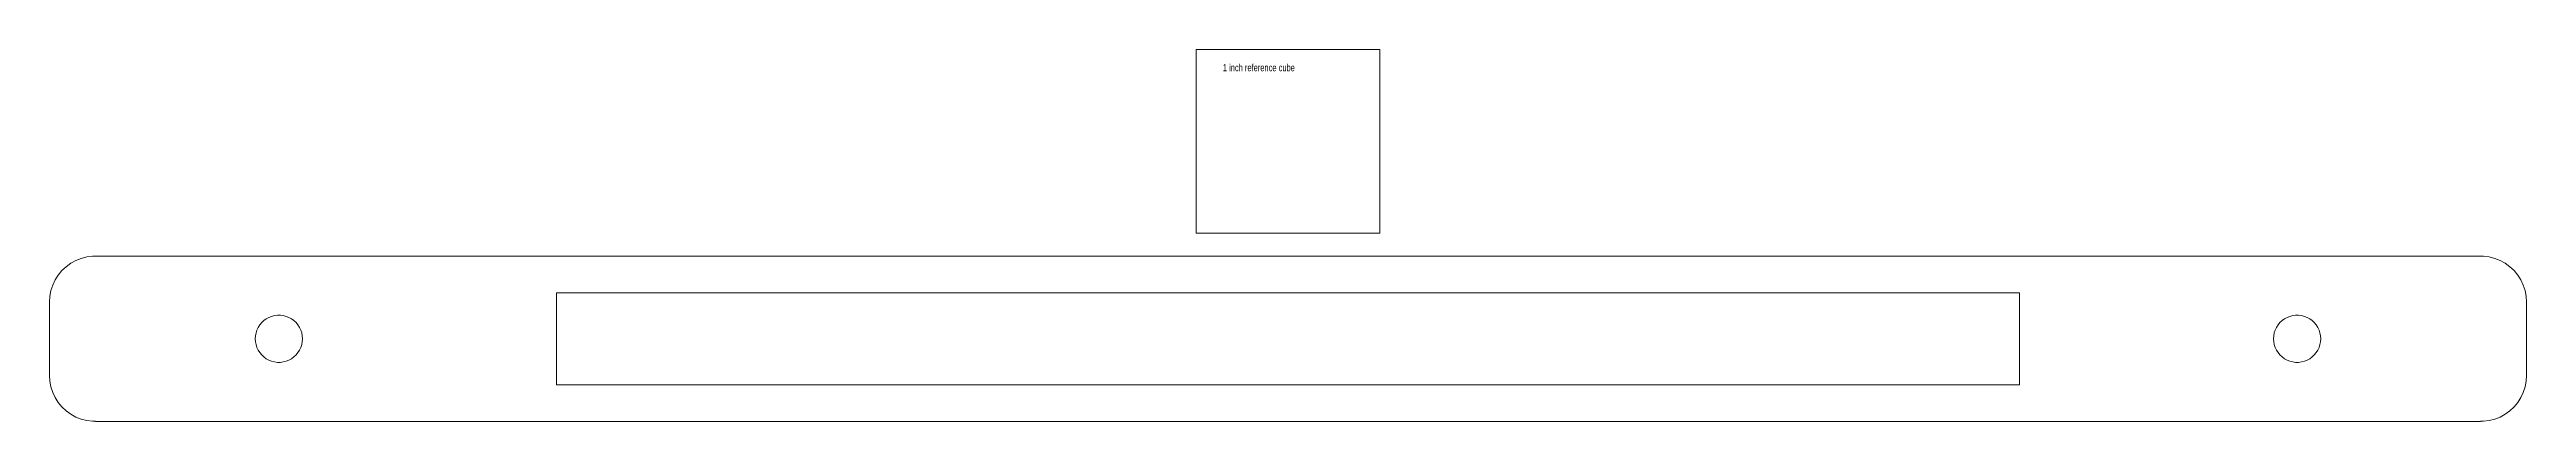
# Model space of a CAD drawing. Header units: millimetres. Extents: x -171 to 171, y -11 to 40.
import ezdxf

# ---------------------------------------------------------------- set-up
doc = ezdxf.new("R2010")
doc.units = ezdxf.units.MM
doc.layers.get('0').update_dxf_attribs({"linetype": 'CONTINUOUS', "lineweight": 0})
doc.styles.get("Standard").update_dxf_attribs({"font": 'txt', "width": 0.75})

msp = doc.modelspace()

# ---------------------------------------------------------------- linework, layer by layer
for p, q in [((-12.7, 14.605), (-12.7, 40.005)), ((-12.7, 40.005), (12.7, 40.005)), ((12.7, 40.005), (12.7, 14.605)), ((12.7, 14.605), (-12.7, 14.605)), ((-169.148, 9.973), (-168.503, 10.441)), ((-168.503, 10.441), (-167.804, 10.826)), ((-167.804, 10.826), (-167.062, 11.119)), ((-167.062, 11.119), (-166.29, 11.318)), ((-166.29, 11.318), (-165.499, 11.417)), ((-165.499, 11.417), (-165.1, 11.417)), ((-165.1, 11.417), (-165.1, 11.43)), ((-165.1, 11.43), (165.1, 11.43)), ((165.1, 11.43), (165.1, 11.417)), ((165.1, 11.417), (165.499, 11.417)), ((165.499, 11.417), (166.29, 11.318)), ((166.29, 11.318), (167.062, 11.119)), ((167.062, 11.119), (167.804, 10.826)), ((167.804, 10.826), (168.503, 10.441)), ((168.503, 10.441), (169.148, 9.973)), ((-171.251, 6.659), (-171.004, 7.418)), ((-171.004, 7.418), (-170.665, 8.139)), ((-170.665, 8.139), (-170.237, 8.812)), ((-170.237, 8.812), (-169.729, 9.427)), ((-169.729, 9.427), (-169.148, 9.973)), ((169.148, 9.973), (169.729, 9.427)), ((169.729, 9.427), (170.237, 8.812)), ((170.237, 8.812), (170.665, 8.139)), ((170.665, 8.139), (171.004, 7.418)), ((171.004, 7.418), (171.251, 6.659)), ((-171.45, 5.08), (-171.4, 5.876)), ((-171.45, -5.08), (-171.45, 5.08)), ((-171.4, 5.876), (-171.251, 6.659)), ((-101.27, -6.375), (-101.27, 6.375)), ((-101.27, 6.375), (101.27, 6.375)), ((101.27, 6.375), (101.27, -6.375)), ((171.251, 6.659), (171.4, 5.876)), ((171.4, 5.876), (171.45, 5.08)), ((171.45, 5.08), (171.45, -5.08)), ((-142.964, 0), (-142.938, 0.409)), ((-142.938, -0.409), (-142.964, 0)), ((-142.938, 0.409), (-142.861, 0.812)), ((-142.861, 0.812), (-142.735, 1.202)), ((-142.735, 1.202), (-142.56, 1.572)), ((-142.56, 1.572), (-142.341, 1.918)), ((-142.341, 1.918), (-142.079, 2.234)), ((-142.079, 2.234), (-141.78, 2.515)), ((-141.78, 2.515), (-141.449, 2.756)), ((-141.449, 2.756), (-141.09, 2.953)), ((-141.09, 2.953), (-140.709, 3.104)), ((-140.709, 3.104), (-140.312, 3.206)), ((-140.312, 3.206), (-139.905, 3.257)), ((-139.905, 3.257), (-139.495, 3.257)), ((-139.495, 3.257), (-139.088, 3.206)), ((-139.088, 3.206), (-138.691, 3.104)), ((-138.691, 3.104), (-138.31, 2.953)), ((-138.31, 2.953), (-137.951, 2.756)), ((-137.951, 2.756), (-137.62, 2.515)), ((-137.62, 2.515), (-137.321, 2.234)), ((-137.321, 2.234), (-137.059, 1.918)), ((-137.059, 1.918), (-136.84, 1.572)), ((-136.84, 1.572), (-136.665, 1.202)), ((-136.665, 1.202), (-136.539, 0.812)), ((-136.539, 0.812), (-136.462, 0.409)), ((-136.462, 0.409), (-136.436, 0)), ((-136.436, 0), (-136.462, -0.409)), ((136.436, 0), (136.462, 0.409)), ((136.462, -0.409), (136.436, 0)), ((136.462, 0.409), (136.539, 0.812)), ((136.539, 0.812), (136.665, 1.202)), ((136.665, 1.202), (136.84, 1.572)), ((136.84, 1.572), (137.059, 1.918)), ((137.059, 1.918), (137.321, 2.234)), ((137.321, 2.234), (137.62, 2.515)), ((137.62, 2.515), (137.951, 2.756)), ((137.951, 2.756), (138.31, 2.953)), ((138.31, 2.953), (138.691, 3.104)), ((138.691, 3.104), (139.088, 3.206)), ((139.088, 3.206), (139.495, 3.257)), ((139.495, 3.257), (139.905, 3.257)), ((139.905, 3.257), (140.312, 3.206)), ((140.312, 3.206), (140.709, 3.104)), ((140.709, 3.104), (141.09, 2.953)), ((141.09, 2.953), (141.449, 2.756)), ((141.449, 2.756), (141.78, 2.515)), ((141.78, 2.515), (142.079, 2.234)), ((142.079, 2.234), (142.341, 1.918)), ((142.341, 1.918), (142.56, 1.572)), ((142.56, 1.572), (142.735, 1.202)), ((142.735, 1.202), (142.861, 0.812)), ((142.861, 0.812), (142.938, 0.409)), ((142.938, 0.409), (142.964, 0)), ((142.964, 0), (142.938, -0.409)), ((-142.861, -0.812), (-142.938, -0.409)), ((-142.735, -1.202), (-142.861, -0.812)), ((-142.56, -1.572), (-142.735, -1.202)), ((-142.341, -1.918), (-142.56, -1.572)), ((-142.079, -2.234), (-142.341, -1.918)), ((-141.78, -2.515), (-142.079, -2.234)), ((-141.449, -2.756), (-141.78, -2.515)), ((-141.09, -2.953), (-141.449, -2.756)), ((-140.709, -3.104), (-141.09, -2.953)), ((-140.312, -3.206), (-140.709, -3.104)), ((-139.905, -3.257), (-140.312, -3.206)), ((-139.495, -3.257), (-139.905, -3.257)), ((-139.088, -3.206), (-139.495, -3.257)), ((-138.691, -3.104), (-139.088, -3.206)), ((-138.31, -2.953), (-138.691, -3.104)), ((-137.951, -2.756), (-138.31, -2.953)), ((-137.62, -2.515), (-137.951, -2.756)), ((-137.321, -2.234), (-137.62, -2.515)), ((-137.059, -1.918), (-137.321, -2.234)), ((-136.84, -1.572), (-137.059, -1.918)), ((-136.665, -1.202), (-136.84, -1.572)), ((-136.539, -0.812), (-136.665, -1.202)), ((-136.462, -0.409), (-136.539, -0.812)), ((136.539, -0.812), (136.462, -0.409)), ((136.665, -1.202), (136.539, -0.812)), ((136.84, -1.572), (136.665, -1.202)), ((137.059, -1.918), (136.84, -1.572)), ((137.321, -2.234), (137.059, -1.918)), ((137.62, -2.515), (137.321, -2.234)), ((137.951, -2.756), (137.62, -2.515)), ((138.31, -2.953), (137.951, -2.756)), ((138.691, -3.104), (138.31, -2.953)), ((139.088, -3.206), (138.691, -3.104)), ((139.495, -3.257), (139.088, -3.206)), ((139.905, -3.257), (139.495, -3.257)), ((140.312, -3.206), (139.905, -3.257)), ((140.709, -3.104), (140.312, -3.206)), ((141.09, -2.953), (140.709, -3.104)), ((141.449, -2.756), (141.09, -2.953)), ((141.78, -2.515), (141.449, -2.756)), ((142.079, -2.234), (141.78, -2.515)), ((142.341, -1.918), (142.079, -2.234)), ((142.56, -1.572), (142.341, -1.918)), ((142.735, -1.202), (142.56, -1.572)), ((142.861, -0.812), (142.735, -1.202)), ((142.938, -0.409), (142.861, -0.812)), ((-171.4, -5.876), (-171.45, -5.08)), ((-171.251, -6.659), (-171.4, -5.876)), ((-171.004, -7.418), (-171.251, -6.659)), ((101.27, -6.375), (-101.27, -6.375)), ((171.251, -6.659), (171.004, -7.418)), ((171.4, -5.876), (171.251, -6.659)), ((171.45, -5.08), (171.4, -5.876)), ((-170.665, -8.139), (-171.004, -7.418)), ((-170.237, -8.812), (-170.665, -8.139)), ((-169.729, -9.427), (-170.237, -8.812)), ((-169.148, -9.973), (-169.729, -9.427)), ((-168.503, -10.441), (-169.148, -9.973)), ((169.148, -9.973), (168.503, -10.441)), ((169.729, -9.427), (169.148, -9.973)), ((170.237, -8.812), (169.729, -9.427)), ((170.665, -8.139), (170.237, -8.812)), ((171.004, -7.418), (170.665, -8.139)), ((-167.804, -10.826), (-168.503, -10.441)), ((-167.062, -11.119), (-167.804, -10.826)), ((-166.29, -11.318), (-167.062, -11.119)), ((-165.499, -11.417), (-166.29, -11.318)), ((-165.1, -11.417), (-165.499, -11.417)), ((-165.1, -11.43), (-165.1, -11.417)), ((165.1, -11.43), (-165.1, -11.43)), ((165.499, -11.417), (165.1, -11.417)), ((165.1, -11.417), (165.1, -11.43)), ((166.29, -11.318), (165.499, -11.417)), ((167.062, -11.119), (166.29, -11.318)), ((167.804, -10.826), (167.062, -11.119)), ((168.503, -10.441), (167.804, -10.826))]:
    msp.add_line(p, q)

# ---------------------------------------------------------------- texts
at = {"insert": (-9.012, 38.009), "char_height": 1, "width": 100, "attachment_point": 1}
msp.add_mtext('1\\~inch\\~reference\\~cube', dxfattribs=at)

doc.saveas('drawing.dxf')
